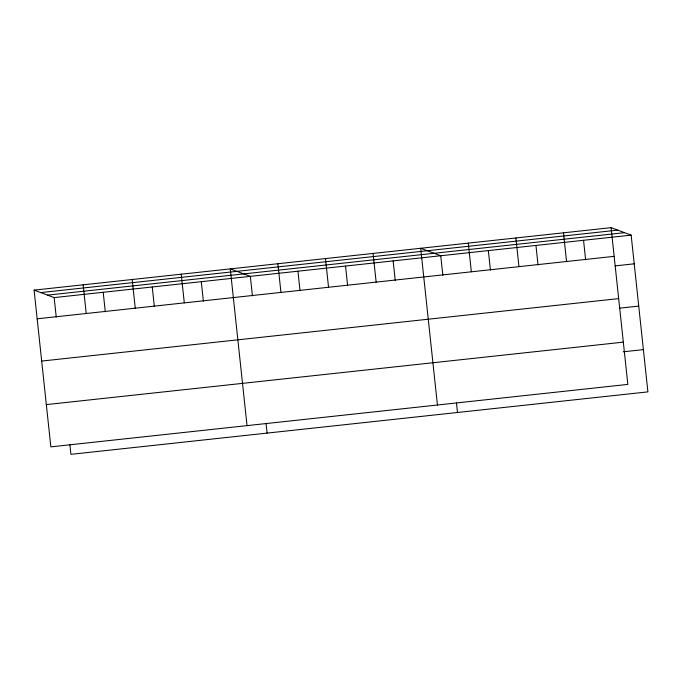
<?xml version="1.0" encoding="UTF-8"?>
<svg xmlns="http://www.w3.org/2000/svg" width="682" height="682" viewBox="0 0 682 682"><rect width="100%" height="100%" fill="white"/><g stroke="black" fill="none" stroke-linecap="round" stroke-linejoin="round"><path stroke-width="1.02" d="M611.089 227.66L627.841 384.401L50.852 446.863L34.1 290.123L611.089 227.66L631.148 235.137L647.9 391.877L70.911 454.34L69.896 444.834M40.715 292.587L617.713 230.124M47.535 295.135L624.533 232.673M34.1 290.123L54.159 297.599L631.148 235.137M37.169 318.809L614.158 256.347M615.173 265.886L634.217 263.823M41.679 361.068L618.668 298.605M619.691 308.145L638.727 306.082M46.333 404.605L623.322 342.142M623.288 351.793L643.382 349.619M583.545 240.286L585.625 259.757M563.485 232.809L566.554 261.496M535.95 245.443L538.03 264.906M515.89 237.967L518.951 266.653M488.346 250.592L490.426 270.063M468.287 243.116L471.347 271.803M442.823 275.213L440.743 255.75L420.683 248.274L437.435 405.014M456.48 402.985L457.494 412.491M393.139 260.899L395.219 280.37M373.08 253.423L376.149 282.109M345.535 266.057L347.615 285.519M325.476 258.58L328.545 287.267M297.94 271.206L300.02 290.677M277.881 263.729L280.941 292.416M252.417 295.826L250.337 276.363L230.277 268.887L247.029 425.628M266.074 423.599L267.088 433.104M201.292 281.675L203.372 301.137M181.233 274.198L184.302 302.876M152.248 286.977L154.328 306.448M132.189 279.501L135.258 308.187M103.204 292.288L105.284 311.759M83.144 284.812L86.213 313.498M54.159 297.599L56.239 317.062"/></g></svg>
